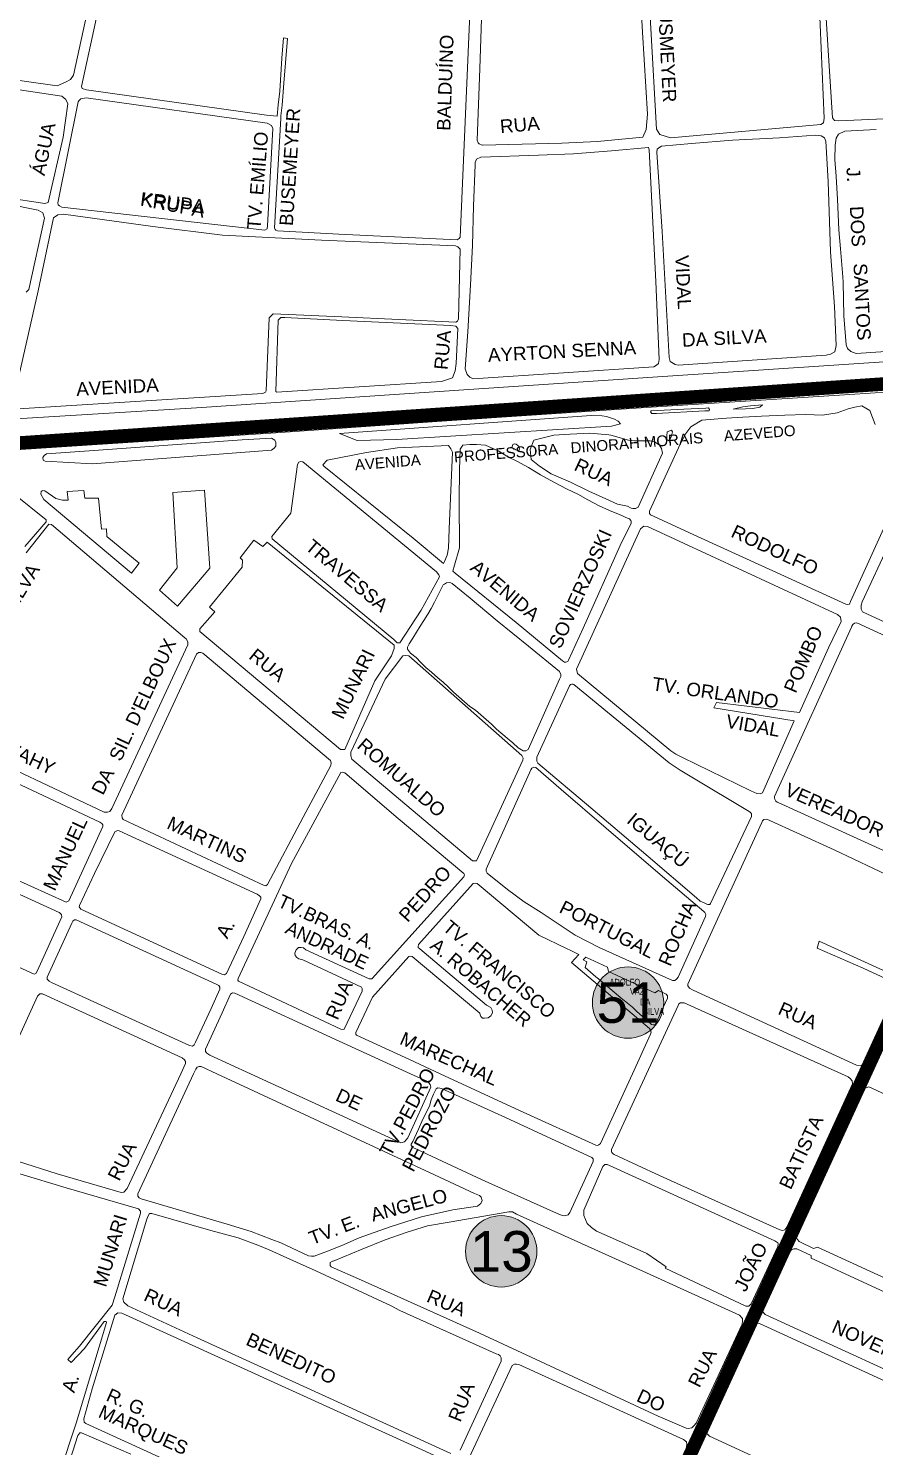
# Model space of a CAD drawing. Header units: millimetres. Extents: x 617885 to 663705, y 7172943 to 7234736.
# Drawn here: x 646977 to 647603, y 7183524 to 7184574 of the extents above; entities that cross this region are included whole.
import ezdxf
from ezdxf.enums import TextEntityAlignment as Align

# ---------------------------------------------------------------- set-up
doc = ezdxf.new("R2010")
doc.units = ezdxf.units.MM
doc.layers.add('BAIRROS', color=12, linetype='Continuous')
doc.layers.add('Equipamentos Públicos', color=171, linetype='Continuous')
doc.layers.add('TOP_VIAS 10.000', color=7, linetype='Continuous', lineweight=9)
doc.layers.add('VIAS', color=7, linetype='Continuous', lineweight=5)
doc.styles.add('LDUP', font='LDUP.SHX')
doc.styles.get("Standard").update_dxf_attribs({"font": 'arial.ttf'})

msp = doc.modelspace()

# ---------------------------------------------------------------- hatches: boundary and pattern name
at = {"layer": 'Equipamentos Públicos', "true_color": 0xb3b3ff}
h = msp.add_hatch(color=151, dxfattribs=at)
edge = h.paths.add_edge_path()
edge.add_arc((647420.8, 7183852.7), 26.4, 0, 360)
at = {"layer": 'Equipamentos Públicos', "true_color": 0xffff99}
h = msp.add_hatch(color=51, dxfattribs=at)
edge = h.paths.add_edge_path()
edge.add_arc((647327, 7183668.6), 26.4, 0, 360)

# ---------------------------------------------------------------- linework, layer by layer
at = {"layer": 'BAIRROS', "lineweight": 40, "ltscale": 0.3, "const_width": 10}
for points in [[(650023.2, 7184755.2), (648828.1, 7184425.8), (648736.5, 7184401.7), (648625.4, 7184374.7), (647837.5, 7184326), (646667, 7184246)], [(647338.6, 7183238.9), (647837.5, 7184326), (648625.4, 7184374.7), (648591.3, 7184288.4), (648446.9, 7183983), (648825.2, 7183808), (648825.2, 7183808), (648846.3, 7183787.4), (648932.3, 7183702.3), (648957.4, 7183675.6), (648789.6, 7183531.3), (648725.5, 7183477.1), (648609.8, 7183399.8), (648579.8, 7183378.7), (648494, 7183322.3), (648554.5, 7183300.8), (648182.7, 7182495), (647174.2, 7182961.9), (647236.6, 7183017.4), (647338.6, 7183238.9)], [(645885, 7184194), (646664.8, 7184245.9), (647837.5, 7184326), (647338.6, 7183238.9), (647115.2, 7183343.7), (647104.5, 7183329.7), (647096.4, 7183310.1), (647093.4, 7183293.3), (647096.9, 7183249.5), (647097.1, 7183232.2), (647095.1, 7183215.4), (647087.6, 7183204.8), (647082, 7183199.1), (647071, 7183193)]]:
    msp.add_lwpolyline(points, dxfattribs=at)
at = {"layer": 'Equipamentos Públicos', "color": 7, "lineweight": 5}
for centre in [(647420.8, 7183852.7), (647327, 7183668.6)]:
    msp.add_circle(centre, 26.4, dxfattribs=at)
at = {"layer": 'VIAS', "color": 253}
for points in [[(647569.6, 7184659.6), (647566.1, 7184658.3), (647563.9, 7184654.7), (647563.3, 7184650.5), (647563.3, 7184648.5), (647568.7, 7184561.1), (647572, 7184507.4), (647573.6, 7184505.5), (647576.9, 7184505.1), (647576.9, 7184505.1), (647665.7, 7184509.2), (647667.6, 7184509.7), (647668.5, 7184511), (647658.7, 7184663), (647657.4, 7184664.6), (647656.4, 7184665), (647654.2, 7184665.1)], [(647563.5, 7184502.4), (647565.4, 7184503.6), (647566, 7184507.2), (647562.2, 7184593.4), (647557.3, 7184655.9), (647555.7, 7184658.3), (647551.9, 7184660.1), (647436.1, 7184650.8), (647433.6, 7184648.2), (647441.8, 7184499.1), (647444.4, 7184495.1), (647452.2, 7184492.5)], [(647434.2, 7184498.7), (647435.2, 7184510.2), (647431.5, 7184570.7), (647427.3, 7184645), (647425.2, 7184648.2), (647421.6, 7184649.9), (647360.9, 7184646.8), (647317.6, 7184642.6), (647315.4, 7184641.3), (647314.3, 7184639.9), (647311.2, 7184543.9), (647309.3, 7184490.9), (647310, 7184488.8), (647310.7, 7184488.2), (647312.9, 7184487.1), (647313.1, 7184487.2), (647371.9, 7184488.6), (647398.2, 7184489.8), (647431.8, 7184493)], [(646917.5, 7184536), (646724.1, 7184562.4), (646600, 7184579.9), (646598.8, 7184580), (646586.8, 7184582), (646581.5, 7184580.7), (646580.7, 7184578.5), (646581.6, 7184574.3), (646598.9, 7184528.4), (646600, 7184528.2), (646604.8, 7184527.2), (646666.7, 7184515.2), (646888.5, 7184463.6), (646933.9, 7184454), (646959.9, 7184448.5), (646989.3, 7184444.1), (646991.7, 7184444.7), (647002.9, 7184493.1), (647006.3, 7184517.7), (647004.9, 7184520.9), (647001.8, 7184523.4)], [(647155.2, 7184359.5), (647158.3, 7184362.4), (647209.1, 7184360.1), (647293.3, 7184356.1), (647294.6, 7184356.9), (647295.3, 7184358.7), (647296.7, 7184410.2), (647294.9, 7184411.9), (647293.2, 7184412.7), (647194, 7184416.9), (647120.8, 7184420.7), (647069.3, 7184426.9), (647003.2, 7184436.1), (646998.9, 7184435.7), (646995.7, 7184433.5), (646984.3, 7184379.5), (646966, 7184297.7), (646966, 7184295.5), (646967.6, 7184293.1), (646969.8, 7184292), (647150.6, 7184303.5), (647152.5, 7184304.4), (647153.1, 7184305.5)], [(647292.8, 7184320.3), (647293.7, 7184325.7), (647294.9, 7184351.5), (647293.4, 7184353.2), (647289.8, 7184353.8), (647209.8, 7184357.5), (647167, 7184359.7), (647164, 7184359.6), (647162, 7184357.6), (647160.3, 7184305), (647161, 7184304.3), (647282.8, 7184312.2), (647290.9, 7184315)], [(647498.6, 7184291.8), (647505.7, 7184293.5), (647511.5, 7184294.3), (647520.2, 7184295.1), (647518.3, 7184293.4), (647513.2, 7184292.4), (647507.8, 7184292.1)], [(647452.9, 7184276.4), (647449.8, 7184275), (647449.5, 7184272.2), (647449.5, 7184269.4), (647450.9, 7184268.5), (647452.6, 7184270.8), (647452.9, 7184272.2), (647453.7, 7184275)], [(646990.5, 7184258.8), (647022.1, 7184261.1), (647135.2, 7184269.1), (647157, 7184270.4), (647159.5, 7184268.8), (647160.3, 7184267.2), (647160.3, 7184264.5), (647158.9, 7184263), (647157.1, 7184261.5), (647024.6, 7184251.3), (646989.5, 7184253.3), (646988.2, 7184254), (646987.9, 7184256.1), (646988.7, 7184257.6)], [(647422, 7184210.6), (647422.9, 7184209.5), (647423.1, 7184208.7), (647423.1, 7184207.5), (647415.1, 7184191), (647387.7, 7184129.8), (647376.8, 7184106.1), (647376.2, 7184105), (647374.8, 7184104.7), (647373.7, 7184104.7), (647372.3, 7184105.6), (647338, 7184133.9), (647292.9, 7184170.5), (647291.3, 7184171.9), (647292.4, 7184176.5), (647296.2, 7184189.1), (647295.8, 7184224.6), (647296, 7184246.9), (647296.7, 7184262.2), (647298.7, 7184265.1), (647303.8, 7184265.6), (647308.8, 7184265.6), (647315.3, 7184265.2), (647324.8, 7184261), (647332.3, 7184256.4), (647338.5, 7184253.3), (647347.2, 7184248.7), (647356.1, 7184243.3), (647365.8, 7184237.9), (647375.7, 7184232.7), (647383.7, 7184229), (647391.1, 7184224.8), (647399.4, 7184220.2), (647407.2, 7184216.8), (647415, 7184213.6), (647420.9, 7184210.9)], [(647336.6, 7184266.2), (647335.5, 7184265.6), (647334.9, 7184263.4), (647337.7, 7184261.7), (647340, 7184261.1), (647340.5, 7184262.5), (647340, 7184264.2), (647339.2, 7184265), (647338, 7184265.9)], [(647428.3, 7184219.3), (647426.3, 7184218.4), (647424.3, 7184218.2), (647423.2, 7184218.5), (647420.4, 7184220), (647413.1, 7184221.5), (647404.5, 7184225.5), (647391.9, 7184231.2), (647378.2, 7184237.8), (647363.9, 7184244), (647355.3, 7184249.7), (647349.2, 7184254.6), (647348.4, 7184261.9), (647351, 7184268.8), (647365.9, 7184272.6), (647377.9, 7184273.4), (647392.5, 7184274.1), (647406.6, 7184272.8), (647408.2, 7184272.5), (647421.1, 7184268.8), (647425.6, 7184268.5), (647437.1, 7184268.4), (647440.2, 7184267.8), (647444.1, 7184265.2), (647445.5, 7184262.7), (647446.3, 7184259.2)], [(647280.9, 7184169.2), (647279.1, 7184171.5), (647180.3, 7184252.8), (647178.7, 7184253.1), (647177.2, 7184252.6), (647176.3, 7184250.9), (647171.4, 7184214.8), (647157.2, 7184197.6), (647157.6, 7184195.8), (647247.5, 7184121.3), (647249.9, 7184119), (647251.9, 7184119), (647267.8, 7184143.1), (647281.3, 7184167.7)], [(647762.7, 7184180.2), (647763.3, 7184178.8), (647763.3, 7184178), (647762.9, 7184175.4), (647722.1, 7184085.8), (647720.6, 7184084.4), (647719.5, 7184084.4), (647718.1, 7184084.7), (647594.3, 7184141.9), (647593.2, 7184143.9), (647593.2, 7184145.5), (647593.2, 7184146.9), (647594.1, 7184149.2), (647634.1, 7184235.2), (647636.4, 7184237.1), (647638.6, 7184237.1), (647640.3, 7184236.5), (647759.9, 7184181.9)], [(646997.5, 7184225.6), (646989.3, 7184231.3), (646987.4, 7184231.6), (646987.4, 7184231.5), (646986.5, 7184230.9), (646986.4, 7184229), (646988.5, 7184224.9), (647053.4, 7184170.5), (647059.1, 7184177.9), (647035.1, 7184197.7), (647034.9, 7184203.2), (647031.3, 7184203.1), (647029.1, 7184226), (647018.9, 7184226), (647018.1, 7184231.6), (647005.8, 7184230.8), (647006.5, 7184224.5), (647002.3, 7184224.5)], [(647074.2, 7184158), (647087.5, 7184146.1), (647111.3, 7184174.1), (647107.5, 7184231.8), (647084, 7184230.1), (647087.2, 7184174.4)], [(647543.8, 7184061.3), (647484.2, 7184070.8), (647486.2, 7184074.7), (647547.6, 7184067.4), (647569.2, 7184115.3), (647578.4, 7184134.7), (647577.9, 7184137.8), (647575.8, 7184139.9), (647435.1, 7184204.9), (647432.4, 7184205.3), (647430.1, 7184203.2), (647382.7, 7184099.3), (647383.3, 7184096.1), (647452.5, 7184039.1), (647456.2, 7184036.5), (647461.2, 7184034), (647511.7, 7184009.4), (647516.2, 7184007.3), (647518.5, 7184007.1), (647520.2, 7184007.8), (647522.3, 7184012.4)], [(647247.7, 7184117.3), (647247.7, 7184114.7), (647245.7, 7184109.4), (647233.4, 7184090.9), (647211.2, 7184040), (647208, 7184040), (647104.1, 7184127.4), (647104.1, 7184129.3), (647115.1, 7184141.9), (647111.2, 7184145.2), (647135.4, 7184175), (647135.6, 7184180.2), (647133.8, 7184181.9), (647144, 7184194.8), (647150.7, 7184190.1), (647153.9, 7184193.5)], [(647529.1, 7184004.2), (647529.4, 7184003.1), (647530.2, 7184001.7), (647531.1, 7184001.1), (647531.9, 7184000.8), (647654.3, 7183945), (647655.5, 7183945), (647657.2, 7183946.1), (647658, 7183947.5), (647658.3, 7183948.1), (647715.5, 7184072.4), (647715.5, 7184074.3), (647714.7, 7184076), (647713.3, 7184076.9), (647590, 7184133.8), (647588.3, 7184133.5), (647587.2, 7184132.4), (647586.3, 7184131.3), (647586.1, 7184130.5), (647529.1, 7184005.3)], [(647154.1, 7183940), (647152.8, 7183939.2), (647151.7, 7183939.3), (647047.3, 7183988.1), (647046.5, 7183989.4), (647046.4, 7183991.3), (647101.6, 7184110.6), (647103, 7184111.7), (647104.8, 7184111.8), (647106.3, 7184111.2), (647200.7, 7184031.9), (647201.1, 7184030), (647200.8, 7184028.2), (647180.4, 7183989.9)], [(647343, 7184032.1), (647308.6, 7183957.5), (647305.8, 7183957.6), (647216.5, 7184032.9), (647215.6, 7184035.2), (647215.8, 7184038.1), (647241.2, 7184092.1), (647254.1, 7184109.2), (647256.1, 7184109.6), (647258.7, 7184109.2), (647342.2, 7184035.5), (647343.1, 7184033.6)], [(647378.3, 7184088), (647379.2, 7184088.3), (647380.3, 7184088.3), (647380.8, 7184088), (647451.3, 7184030.1), (647459.4, 7184024.7), (647468.1, 7184019.6), (647510.5, 7183994), (647511.4, 7183993.4), (647512.2, 7183992.3), (647512.2, 7183991.7), (647512.2, 7183990.3), (647481.9, 7183926.1), (647481.3, 7183925.3), (647479.9, 7183925.3), (647479.1, 7183925.6), (647477.1, 7183926.4), (647474.3, 7183927.8), (647471.5, 7183930.1), (647435.6, 7183960.7), (647393.2, 7183996.7), (647354, 7184029.9), (647353.4, 7184031.3), (647353.4, 7184033), (647353.4, 7184034.4), (647377.5, 7184087.2)], [(646897.9, 7183975.9), (646965.8, 7183944.8), (647005.2, 7183927), (647007, 7183928.1), (647032.2, 7183982.9), (647032.1, 7183984.2), (647031.4, 7183985.2), (647030.1, 7183986.1), (646925.5, 7184035.2), (646923.3, 7184035.2), (646921.1, 7184033.9), (646896.3, 7183981), (646896.7, 7183978.5), (646897.1, 7183977)], [(647299.4, 7183948.1), (647299.8, 7183947.1), (647299.2, 7183945.8), (647231.6, 7183870.4), (647231.2, 7183870.2), (647229.3, 7183870.3), (647182.3, 7183891.8), (647180.8, 7183893.1), (647179, 7183893.5), (647176.9, 7183893.4), (647175.2, 7183891.8), (647174.4, 7183889.2), (647174.5, 7183887.5), (647175.7, 7183886), (647177.3, 7183885), (647180.1, 7183884.4), (647223.7, 7183864), (647224.2, 7183863), (647224.1, 7183861.2), (647210.7, 7183833), (647209.9, 7183832.8), (647208.4, 7183832.9), (647132.7, 7183868.5), (647132.1, 7183869.2), (647132.3, 7183870.6), (647171.7, 7183955.6), (647208.4, 7184023), (647209.8, 7184023.1), (647211.3, 7184022.6), (647250.7, 7183989)], [(647315.8, 7183950.5), (647315.8, 7183950), (647316.1, 7183949.4), (647316.6, 7183948.5), (647331.7, 7183936.4), (647343.9, 7183927.3), (647356.5, 7183919.3), (647381.6, 7183902.5), (647399.5, 7183893.4), (647453.7, 7183869.1), (647455.4, 7183869.1), (647456.8, 7183870.2), (647457.9, 7183871.6), (647478.2, 7183916.5), (647478.3, 7183917.9), (647477.7, 7183919.3), (647476.9, 7183920.2), (647446.2, 7183946), (647404.7, 7183981.7), (647371.3, 7184010.3), (647352.7, 7184026.7), (647351.2, 7184027), (647349.6, 7184026.2), (647349, 7184024.8), (647315.8, 7183951.4)], [(647149.1, 7183929.5), (647149.1, 7183930.8), (647148.2, 7183931.8), (647146.4, 7183932.8), (647044.4, 7183979.9), (647043.1, 7183980), (647041, 7183979), (647026.1, 7183948.1), (647015, 7183924.6), (647014.8, 7183923.5), (647016, 7183921.9), (647120.2, 7183873.6), (647122.2, 7183873.3), (647123.7, 7183874.1), (647136.5, 7183901.5)], [(646869.5, 7183926.4), (646870.2, 7183924.6), (646981.5, 7183873.8), (646982.6, 7183874.2), (646983.7, 7183876), (647001.9, 7183916.1), (647001.7, 7183917.5), (647000.9, 7183918.6), (646999.8, 7183919.4), (646961.7, 7183936.9), (646894.3, 7183967.6), (646891, 7183967.9), (646888.6, 7183966.9), (646869.4, 7183927.2)], [(647384.3, 7183888.2), (647378.4, 7183891.1), (647375.3, 7183892.8), (647354.9, 7183902.5), (647309.3, 7183940.8), (647307.9, 7183941.1), (647306.2, 7183940.8), (647265.9, 7183895.7), (647265.6, 7183894.3), (647265.6, 7183893.5), (647266.8, 7183892.4), (647316.1, 7183850.7), (647319.4, 7183849), (647320.2, 7183847), (647320.5, 7183845.1), (647319.4, 7183842.8), (647317.4, 7183841.4), (647314.6, 7183841.2), (647313.2, 7183841.2), (647311.8, 7183842.3), (647311.5, 7183843.7), (647311.2, 7183844.9), (647261.1, 7183886.8), (647259.7, 7183887.1), (647258.6, 7183886.8), (647231.7, 7183856.8), (647219.4, 7183830.5), (647219.3, 7183829.4), (647219.9, 7183828.6), (647259, 7183810.6), (647281.9, 7183800), (647340.6, 7183772.8), (647397.1, 7183747.1), (647398.2, 7183746.8), (647399.3, 7183747.3), (647400.5, 7183748.5), (647424, 7183800), (647437.4, 7183829.2), (647437.9, 7183830.8), (647437.4, 7183832.2), (647436.6, 7183833.4), (647378.9, 7183882.4)], [(647118.7, 7183862.6), (647118.7, 7183864), (647118.1, 7183865.3), (647116.6, 7183866), (647012.6, 7183913.9), (647011.2, 7183913.8), (647010.1, 7183913), (647009.4, 7183911.4), (646991, 7183871.5), (646991, 7183870.1), (646992.5, 7183868.6), (646994.3, 7183867.6), (647096.4, 7183821), (647098.6, 7183820.5), (647099.9, 7183821.4), (647100.8, 7183823.3), (647112.5, 7183848.4)], [(647405.5, 7183878.8), (647406.3, 7183875.7), (647440.7, 7183860), (647443.3, 7183861.6), (647449.1, 7183858.8), (647450, 7183857.6), (647449.9, 7183856.5), (647449.9, 7183856), (647441.1, 7183836.7), (647440.2, 7183836.1), (647439.4, 7183836.1), (647438.2, 7183836.5), (647437.7, 7183837), (647427.4, 7183846.1), (647424.1, 7183849.2), (647419.3, 7183853.2), (647415.4, 7183856.3), (647399, 7183870.2), (647397.1, 7183871.8), (647389, 7183878.7), (647390.4, 7183882.8), (647387.6, 7183884.3), (647389.6, 7183886.2)], [(646985.7, 7183859.1), (646984, 7183857.5), (646957.8, 7183800), (646934.5, 7183748.9), (646935.3, 7183746.4), (646936.5, 7183745.2), (646938.5, 7183744.2), (646969.2, 7183735.4), (646998.4, 7183726), (647045.7, 7183712.2), (647045.7, 7183712.1), (647047.7, 7183712.5), (647050.2, 7183715.1), (647089.9, 7183800), (647093.4, 7183807.5), (647093.5, 7183809.2), (647092.7, 7183810.3), (647090.8, 7183811.8), (646987.5, 7183859.2)], [(647128.1, 7183859.9), (647126.8, 7183858.9), (647120.4, 7183845), (647108.2, 7183818.3), (647108.2, 7183816.5), (647109.2, 7183815.3), (647111.4, 7183813.8), (647141.5, 7183800), (647252.7, 7183748.9), (647255.5, 7183749.6), (647257.9, 7183752.6), (647274.9, 7183790), (647274.5, 7183792), (647273.5, 7183793.4), (647271.5, 7183794.7), (647259.8, 7183800), (647207, 7183824.1), (647129.8, 7183859.7)], [(647459.7, 7183852.5), (647458.3, 7183851.7), (647457.8, 7183850.6), (647434.4, 7183800), (647408.6, 7183743.9), (647408.6, 7183742.5), (647408.8, 7183741.7), (647409.7, 7183740.8), (647410.5, 7183740.2), (647444.6, 7183724.5), (647533.2, 7183684.5), (647535.2, 7183683.9), (647536.9, 7183684.4), (647538.3, 7183686.4), (647586.9, 7183792.5), (647586.6, 7183794.7), (647585.2, 7183796.4), (647583.6, 7183797.8), (647578.8, 7183800), (647462.3, 7183852.5)], [(647105, 7183805.4), (647116.6, 7183800), (647277.7, 7183725.3), (647307.3, 7183711.5), (647310.9, 7183710), (647312.1, 7183708.6), (647312.9, 7183706.2), (647311.9, 7183704.1), (647309.5, 7183702.1), (647291.2, 7183699.2), (647268.1, 7183694.2), (647244.7, 7183686.8), (647222, 7183678.5), (647209.1, 7183672.9), (647198.5, 7183668.8), (647192.6, 7183666.4), (647188.6, 7183665.1), (647186.7, 7183664.9), (647184.3, 7183665.2), (647163.8, 7183674.9), (647157.3, 7183677.4), (647141.9, 7183683.2), (647124.1, 7183688.8), (647103.2, 7183694.8), (647060.7, 7183707.5), (647059, 7183708.3), (647058.1, 7183709.5), (647058.1, 7183711.2), (647099.4, 7183800), (647101, 7183803.3), (647102, 7183804.8), (647103.6, 7183805.5)], [(647545.5, 7183679.9), (647545.5, 7183678.8), (647546.3, 7183677.3), (647547.4, 7183675.9), (647558.1, 7183670.8), (647560.9, 7183671.6), (647679.8, 7183617.1), (647680.2, 7183615.3), (647691.1, 7183610.4), (647693, 7183610.5), (647695.2, 7183611), (647697.2, 7183612.5), (647699.7, 7183617.1), (647698.8, 7183618.8), (647745.5, 7183717.8), (647742.6, 7183724.1), (647598.9, 7183790.4), (647595, 7183788.8)], [(647510.2, 7183628.1), (647511.3, 7183629.2), (647511.9, 7183629.8), (647531.6, 7183672.2), (647531.9, 7183674.2), (647531.6, 7183675), (647529.4, 7183676.4), (647407.2, 7183732.2), (647405.3, 7183732.8), (647403.6, 7183732.8), (647402.5, 7183731.7), (647402.2, 7183731.4), (647388.2, 7183699), (647388.1, 7183695.1), (647390.6, 7183689.2), (647393.7, 7183686.3), (647397.6, 7183683.5), (647404.8, 7183680.4), (647434.8, 7183666.9), (647449, 7183657.2), (647448.4, 7183656.1), (647507.9, 7183628.1)], [(647516.2, 7183615.4), (647514.2, 7183614), (647478.5, 7183535.3), (647479.1, 7183533.9), (647481, 7183531.9), (647624.9, 7183465.5), (647627.2, 7183465.5), (647629.2, 7183466.9), (647664.9, 7183544.2), (647665.2, 7183546.2), (647664.1, 7183547.9), (647662.1, 7183549), (647518.2, 7183615.1)], [(647464.1, 7183527.6), (647464.4, 7183525.6), (647463.8, 7183522.8), (647434.1, 7183458.6), (647432.4, 7183456.6), (647430.4, 7183456.6), (647428.2, 7183457.2), (647305.2, 7183513.6), (647303.8, 7183514.7), (647303.8, 7183516.4), (647304.7, 7183518.9), (647335, 7183584.2), (647336.7, 7183585.1), (647338.4, 7183585.1), (647340.1, 7183584.8), (647461.9, 7183529.3)]]:
    msp.add_lwpolyline(points, close=True, dxfattribs=at)
for points in [[(646678.8, 7184574.1), (646747.3, 7184565.1), (646812.5, 7184557.3), (646918, 7184542.5), (646998.5, 7184531.2), (647004.6, 7184533.9), (647008.3, 7184535.7), (647010.4, 7184539), (647036.2, 7184657)], [(647043.9, 7184656.6), (647016.4, 7184530.7), (647016.9, 7184529.1), (647020.2, 7184528.2), (647153.4, 7184509.5), (647161.1, 7184508.7), (647162, 7184517), (647163.1, 7184527.2), (647164.6, 7184551.6), (647165.8, 7184566.6), (647168.8, 7184566.2), (647167.3, 7184548.2), (647166.1, 7184533.1), (647165, 7184516.7), (647164, 7184509), (647163.8, 7184507)], [(647163.8, 7184507), (647159.3, 7184425.9), (647159.7, 7184424.8), (647160.2, 7184424.2), (647161.4, 7184423.9), (647206.8, 7184421.4), (647294.4, 7184417.1), (647295.8, 7184418.2), (647296.6, 7184419.2), (647306.3, 7184641.5)], [(646603.1, 7184514.4), (646605.2, 7184518.9), (646609.6, 7184521), (646662.4, 7184511.9), (646887.8, 7184458.5), (646984.3, 7184439.2), (646987.9, 7184437.1), (646989.1, 7184433.2)], [(647152.2, 7184424.3), (647001.8, 7184441.2), (647000.2, 7184442.2), (646999.2, 7184443), (646999, 7184444.6), (647014, 7184519.3), (647014.4, 7184520.1), (647016, 7184521.4), (647020, 7184522.2), (647153.9, 7184503.5), (647157, 7184501.8), (647157.9, 7184499.5), (647154.1, 7184427.5), (647153.7, 7184425.2), (647152.2, 7184424.3)], [(647604.4, 7184498.8), (647581.1, 7184497.6), (647576.6, 7184495.4), (647574.7, 7184492.3), (647574, 7184487.3), (647573.9, 7184476.7), (647574.7, 7184464), (647575.9, 7184447.2), (647576.9, 7184424.5), (647578.1, 7184410.4), (647579.7, 7184389.7), (647579.9, 7184385.9), (647580.5, 7184360.8), (647582.3, 7184339.5), (647583.1, 7184336.7), (647585.6, 7184334.4), (647589.5, 7184333), (647673.8, 7184338.6)], [(647435.8, 7184485.4), (647435.9, 7184485.4), (647436.5, 7184483.8), (647441.4, 7184386.4), (647443.8, 7184328.5), (647443.4, 7184325.6), (647441.9, 7184324.4), (647439.9, 7184323.2), (647306.3, 7184314.2), (647303.8, 7184315.6), (647301.8, 7184317.6), (647300.2, 7184321.6), (647302.4, 7184349), (647304.3, 7184383.8), (647305.7, 7184412.9), (647306.5, 7184442.1), (647307.7, 7184472.6), (647307.7, 7184474.3), (647308.8, 7184476.8), (647311.9, 7184478.2), (647354.6, 7184479.8), (647380.4, 7184480.7), (647408.5, 7184482.9), (647435.9, 7184485.4)], [(647457.8, 7184324.4), (647455.8, 7184325), (647451.9, 7184327), (647451.3, 7184330.1), (647446.1, 7184423.4), (647442, 7184482.1), (647442.4, 7184484.3), (647444.4, 7184485.6), (647445.5, 7184486.4), (647467.7, 7184488.5), (647498, 7184490.8), (647532.8, 7184492.5), (647559.5, 7184494.5), (647561.5, 7184494.4), (647563.7, 7184494.1), (647566.2, 7184492.7), (647567.1, 7184490.2), (647568.8, 7184460.2), (647570.6, 7184408.3), (647573.6, 7184367.9), (647574.7, 7184339), (647573.8, 7184334.2), (647570.7, 7184332.6), (647567.4, 7184331.8), (647457.8, 7184324.4)], [(646989.1, 7184433.2), (646977.4, 7184380.5), (646975.6, 7184378.3)], [(647625, 7184327.9), (647524.8, 7184321.3), (647446.6, 7184316.1), (647302.9, 7184306.3), (647101.6, 7184292.8), (646878.9, 7184279.2), (646716.4, 7184268.7), (646711.6, 7184268.3), (646707.9, 7184267.6), (646703.8, 7184265.3), (646701.4, 7184263.5), (646698.9, 7184261.2), (646697.5, 7184258.8), (646697.3, 7184256.8)], [(646697.3, 7184256.8), (646698.4, 7184255.3), (646700.8, 7184254.6), (646712.3, 7184255.3), (646781.2, 7184258.8), (646848.7, 7184263.8), (646939.3, 7184269.5), (647073.5, 7184278.2), (647219.1, 7184288.2), (647317.3, 7184294.7), (647464.8, 7184304.3), (647669.2, 7184317.7)], [(647207.3, 7184273.9), (647220.5, 7184268.7), (647249.7, 7184269.3), (647408.5, 7184279.3), (647415.2, 7184281), (647413.5, 7184283), (647410.9, 7184284.5), (647405, 7184286.3), (647401.7, 7184287), (647393.6, 7184287.2), (647207.3, 7184273.9)], [(647610, 7184203.7), (647585.4, 7184149.5), (647584.6, 7184147.5), (647583.1, 7184147.3), (647582, 7184147.5), (647539.2, 7184167), (647472.2, 7184197.6), (647437.5, 7184213.6), (647436.7, 7184214.7), (647436.7, 7184215.8), (647436.7, 7184216.4), (647451, 7184247.7), (647459.6, 7184266.4), (647463.5, 7184273.7), (647467.2, 7184278.8), (647475.4, 7184283.7), (647493.7, 7184285.2), (647505.7, 7184286), (647519.5, 7184286.7), (647536.9, 7184287.4), (647552.3, 7184287.8), (647564.7, 7184287.4), (647575.6, 7184289), (647583.8, 7184292), (647588.6, 7184293.4), (647593.9, 7184294.2), (647599.8, 7184290.8), (647603.6, 7184280.6)], [(647437.9, 7184290.7), (647462.2, 7184291.8), (647478.3, 7184292.6), (647480.4, 7184292.7), (647481.1, 7184291.5), (647480.8, 7184290.7), (647477.7, 7184290.7), (647441.9, 7184288.6), (647438.3, 7184288.6), (647437.4, 7184289.9), (647437.9, 7184290.7)], [(647284.3, 7184177.7), (647261.9, 7184196.3), (647195.8, 7184249.6), (647195.1, 7184250.7), (647198.3, 7184254), (647227.3, 7184259.8), (647250.3, 7184263.3), (647288.1, 7184264.9), (647289.8, 7184262.4), (647291, 7184259.9), (647288.5, 7184203.3), (647288, 7184188.9), (647287, 7184183.9), (647285.1, 7184179.2), (647284.3, 7184177.7)], [(646966.3, 7184229.2), (646990.3, 7184209.9), (646990.2, 7184208.4), (646974.6, 7184190.3)], [(646975.6, 7184185.5), (646992.2, 7184206.8), (646994.3, 7184206.5), (647093, 7184122.5), (647094.1, 7184121.5), (647095.1, 7184119.4), (647095.1, 7184117.5), (647038.9, 7183996.4), (647037.5, 7183994.1), (647035.6, 7183993.5), (647033.1, 7183993.7), (646926.7, 7184043.8)], [(647323.6, 7184055.1), (647331.4, 7184048.3), (647335.6, 7184044.9), (647339.5, 7184041.2), (647343.1, 7184039), (647343.4, 7184039.1), (647345.1, 7184039.1), (647346.8, 7184039.9), (647370.2, 7184092.1), (647371.1, 7184094.1), (647371.1, 7184095.5), (647370, 7184097.8), (647347.1, 7184116.5), (647324, 7184135.2), (647303.9, 7184151.9), (647290.8, 7184162.7), (647289.7, 7184163.2), (647288.9, 7184163.5), (647286.6, 7184163.3), (647285, 7184162.3), (647284.1, 7184161.8), (647282.1, 7184157.8), (647279.8, 7184153.4), (647277.5, 7184148.9), (647275.2, 7184144.4), (647272.7, 7184140), (647269.8, 7184135.5), (647267, 7184131.3), (647264.2, 7184126.9), (647261.6, 7184122.4), (647258.8, 7184118.2), (647257.6, 7184115.7), (647257.6, 7184114.3), (647259.8, 7184111.2), (647264, 7184108.1), (647267.6, 7184104.4), (647271.2, 7184100.7), (647275.4, 7184097.3), (647280.2, 7184093.1), (647284.1, 7184089.7), (647287.9, 7184086), (647291.6, 7184082.3), (647295.7, 7184078.9), (647299.9, 7184075.2), (647303.8, 7184071.8), (647308, 7184069)], [(647308, 7184069), (647311.9, 7184065.6), (647315.8, 7184062.2), (647319.7, 7184058.8), (647323.6, 7184055.1)], [(647646.1, 7183931.3), (647573.4, 7183965.6), (647523.4, 7183988.5), (647521.4, 7183988.2), (647520.3, 7183987.1), (647519.7, 7183986), (647488.3, 7183917.2), (647465.1, 7183866.4), (647465.1, 7183865), (647466.2, 7183863.3), (647469, 7183861.8), (647589.8, 7183806.4), (647593.1, 7183805.8), (647594.5, 7183806.9), (647595.7, 7183809.2), (647619.7, 7183863.6)], [(647617.8, 7183867.6), (647594.9, 7183878.2), (647560.7, 7183893), (647562.2, 7183898.1), (647621.2, 7183871.2)], [(647261.2, 7183745.6), (647312.9, 7183721.6), (647370.2, 7183695.8), (647372.4, 7183695.2), (647374.1, 7183694.9), (647376.6, 7183695.5), (647377.8, 7183697.4), (647394.9, 7183735.1), (647394.9, 7183736.3), (647394.9, 7183737.1), (647394.1, 7183738), (647330.1, 7183767.7), (647282.9, 7183789.2), (647281.5, 7183789.4), (647280.1, 7183789.5), (647278.9, 7183788.9), (647276.9, 7183785), (647275.2, 7183780.8), (647273.8, 7183776), (647268.9, 7183766.3), (647265.8, 7183759), (647262.9, 7183752.6), (647261.5, 7183749.8), (647260.4, 7183747.8), (647260.3, 7183747), (647261.2, 7183745.9)], [(646988.2, 7183467.7), (647012.4, 7183541.4), (647035, 7183616), (647034.6, 7183616.7), (647033.2, 7183616.6), (647018.6, 7183596.7), (647008.9, 7183586.3), (647006.3, 7183588.5), (647009.2, 7183592.1), (647014.9, 7183598.5), (647039.1, 7183628.7), (647041.2, 7183635), (647060.2, 7183696.8), (647060.1, 7183698.3), (647058.5, 7183700), (647005.1, 7183715.6), (646936.2, 7183736.3)], [(647200.4, 7183660.3), (647200.4, 7183658.1), (647201.2, 7183657.2), (647223.5, 7183647.2), (647310.8, 7183608), (647443.2, 7183546.5), (647463.7, 7183537.7), (647465.3, 7183537.4), (647467.9, 7183537.9), (647469.8, 7183539.6), (647471.3, 7183541.5), (647505.3, 7183614.7), (647505.6, 7183617.2), (647505.6, 7183618.9), (647503.4, 7183621.4), (647431.8, 7183653.8), (647338.2, 7183696.1), (647335.4, 7183697.8)], [(647335.4, 7183697.8), (647332.6, 7183697.8), (647288.5, 7183690.1), (647272.5, 7183687.5), (647256.7, 7183682.5), (647241, 7183677.1), (647224.1, 7183670.2), (647202.7, 7183661.4), (647202.1, 7183661.2), (647200.4, 7183660.3)], [(647289.6, 7183519), (647102, 7183604.6), (647050.6, 7183628.2), (647047.7, 7183631.1), (647047, 7183633.5), (647064.8, 7183692.5), (647065.7, 7183694.9), (647066.7, 7183696.5), (647068.5, 7183696.7), (647112.1, 7183684.1), (647132.4, 7183678.6), (647147, 7183673.2), (647155.4, 7183669.6), (647168.3, 7183663.9), (647182.6, 7183657.4), (647189.9, 7183654.1), (647245.6, 7183628.2), (647252, 7183624.8), (647323.3, 7183592.8), (647325, 7183592.2), (647326.1, 7183591.3), (647326.9, 7183589.9), (647326.9, 7183587.4), (647296.6, 7183521.5)], [(647290.6, 7183511.5), (647046.3, 7183622.9), (647043.3, 7183623.1), (647041.1, 7183621.4), (647024.4, 7183566.8), (647018.1, 7183544.7), (647018.4, 7183542.2), (647019.7, 7183541.1), (647093.6, 7183507.4)], [(647053, 7183518.4), (647016.5, 7183534.3), (647015.3, 7183534.2), (647013.8, 7183532.3), (646991.4, 7183461.9)]]:
    msp.add_lwpolyline(points, dxfattribs=at)
at = {"layer": 'VIAS', "color": 253, "flags": 128}
for points in [[(646293, 7184217.4), (646314.6, 7184218.9), (646315.5, 7184218.9), (646344, 7184220.8), (646412.2, 7184225.3), (646465.5, 7184229.2), (646531, 7184233.8), (646600, 7184238.2), (646673.9, 7184243.2), (646680.5, 7184243.5), (646895.8, 7184257), (647160.3, 7184274.4), (647279.3, 7184282.8), (647434.3, 7184293.1), (647584.8, 7184302.7), (647780.5, 7184315.5), (647903.4, 7184323.8), (647909.7, 7184324.2), (647940.8, 7184326.1), (648035.1, 7184331.7), (648200, 7184343.1)], [(646290.4, 7184224.6), (646311.5, 7184225.9), (646317.6, 7184226.3), (646364.8, 7184229.7), (646420.3, 7184233.1), (646468.9, 7184236.8), (646496.3, 7184238.8), (646530.5, 7184240.6), (646540.9, 7184241.2), (646600, 7184244.8), (646673, 7184249.1), (646681, 7184249.7), (646785.9, 7184256.9), (646892.9, 7184263.9), (647002, 7184270.7), (647160, 7184281.2), (647275.5, 7184289.3), (647358.3, 7184294.7), (647528.1, 7184306), (647695.4, 7184316.6)]]:
    msp.add_lwpolyline(points, dxfattribs=at)
msp.add_lwpolyline([(647680.8, 7183606.1), (647556.2, 7183663.6), (647556.2, 7183665.5), (647545.6, 7183670.4), (647543.6, 7183670.4), (647541.7, 7183669.6), (647540.5, 7183668.2), (647520, 7183625.2), (647520.2, 7183624.1), (647522.2, 7183621.8), (647667.5, 7183555.2), (647669.8, 7183555.2), (647671.2, 7183556.2), (647685.4, 7183589.8), (647687.4, 7183590.1), (647691.2, 7183598.4), (647691.2, 7183600.7), (647690.1, 7183602.9), (647688.4, 7183604.6), (647683.7, 7183606.9)], close=True, dxfattribs=at)

# ---------------------------------------------------------------- texts
at = {"layer": 'Equipamentos Públicos', "color": 7}
for s, p in [('51', (647420.8, 7183852.7)), ('13', (647327, 7183668.6))]:
    msp.add_text(s, height=30, dxfattribs=at).set_placement(p, align=Align.MIDDLE_CENTER)
at = {"layer": 'Equipamentos Públicos', "color": 7, "style": 'LDUP', "width": 0.69}
for s, p in [('ADOLFO', (647407.1, 7183865.3)), ('VAZ', (647422.2, 7183858.5)), ('DA', (647429.8, 7183850.6)), ('SILVA', (647431.9, 7183843.6))]:
    msp.add_text(s, height=5, dxfattribs=at).set_placement(p)
at = {"layer": 'TOP_VIAS 10.000', "color": 251, "style": 'LDUP', "width": 1.04}
for s, height, rotation, p in [('BUSMEYER', 10, 273, (647442.6, 7184596.5)), ('BALDUÍNO', 10, 88, (647289.3, 7184497.7)), ('BUSEMEYER', 10, 86.359, (647172.8, 7184427.2)), ('RUA', 10, 5, (647326.5, 7184496)), ('ÁGUA', 10, 78, (646989.1, 7184464.1)), ('TV. EMÍLIO', 10, 85.4254, (647148.8, 7184424.4)), ('J.', 10, 273, (647582.4, 7184470.5)), ('KRUPA', 10, 353, (647059.5, 7184442.6)), ('KRUPA', 10, 349, (647059.5, 7184442.6)), ('DOS', 10, 273, (647584.9, 7184441.9)), ('VIDAL', 10, 273, (647455.7, 7184405.5)), ('SANTOS', 10, 273, (647587.6, 7184399.6)), ('RUA', 10, 85, (647287.3, 7184320.6)), ('DA SILVA', 10, 3, (647461, 7184337.9)), ('AYRTON SENNA', 10, 3, (647317.4, 7184326.8)), ('AVENIDA', 10, 3, (647012.8, 7184301.6)), ('AVENIDA        PROFESSORA   DINORAH MORAIS     AZEVEDO', 8, 4.4861, (647219, 7184246.6)), ('RUA', 10, 335, (647380.1, 7184247)), ('SOVIERZOSKI', 10, 66, (647370.9, 7184113.8)), ('RODOLFO', 10, 335, (647496.2, 7184197.7)), ('TRAVESSA', 10, 320, (647181.2, 7184188.7)), ('SILVA', 10, 59, (646965.8, 7184139.6)), ('AVENIDA', 10, 320, (647303.3, 7184173.3)), ('POMBO', 10, 67, (647544.9, 7184081)), ("SIL. D'ELBOUX", 10, 65, (647045.5, 7184030.5)), ('RUA', 10, 321, (647139.5, 7184107.8)), ('MUNARI', 10, 64, (647209.9, 7184061.6)), ('TV. ORLANDO', 10, 351.8301, (647438.1, 7184083.8)), ('VIDAL', 10, 350.0243, (647492.7, 7184056.2)), ('IVAHY', 10, 335, (646956.1, 7184038.5)), ('ROMUALDO', 10, 319, (647219.6, 7184041.8)), ('DA', 10, 63, (647032.3, 7184005.5)), ('VEREADOR', 10, 336, (647535.9, 7184006.5)), ('IGUAÇÚ', 10, 320, (647419.1, 7183986.3)), ('MANUEL', 10, 65, (646996.7, 7183934.6)), ('MARTINS', 10, 335, (647078.8, 7183981.9)), ('PEDRO', 10, 48, (647257.7, 7183911.5)), ('PORTUGAL', 10, 333, (647369.1, 7183919.8)), ('ROCHA', 10, 67, (647452.1, 7183878.8)), ('A.', 10, 62, (647124.3, 7183899.3)), ('RUA', 10, 67, (647205.9, 7183839.1)), ('RUA', 10, 336, (647531, 7183844.5)), ('MARECHAL', 10, 336, (647251.1, 7183822.3)), ('TV.PEDRO', 10, 62, (647245.2, 7183738)), ('DE', 10, 335, (647203.6, 7183780.5)), ('PEDROZO', 10, 62, (647261.9, 7183726.6)), ('BATISTA', 10, 65, (647541.2, 7183713.6)), ('RUA', 10, 63, (647044.3, 7183719.9)), ('ANGELO', 10, 15, (647232, 7183690.5)), ('MUNARI', 10, 73, (647034.5, 7183641.5)), ('TV. E.', 10, 21, (647187.1, 7183673.2)), ('JOÃO', 10, 64, (647507.8, 7183637.9)), ('RUA', 10, 335, (647061.7, 7183632.6)), ('RUA', 10, 337, (647271, 7183631.6)), ('NOVEMBRO', 10, 336, (647570.7, 7183609.1)), ('BENEDITO', 10, 335, (647137.3, 7183599.8)), ('RUA', 10, 63, (647473.6, 7183567)), ('A.', 10, 73, (647011.1, 7183563.3)), ('R. G.', 10, 336, (647033.9, 7183558.5)), ('RUA', 10, 68, (647296.7, 7183541.6)), ('DO', 10, 335, (647426.3, 7183558.1)), ('MARQUES', 10, 336, (647028.1, 7183546.2))]:
    msp.add_text(s, height=height, rotation=rotation, dxfattribs=at).set_placement(p)
at = {"layer": 'TOP_VIAS 10.000', "color": 251, "style": 'LDUP'}
for s, rotation, p in [('TV.BRAS. A.', 334.9373, (647160.8, 7183924.1)), ('ANDRADE', 334.9373, (647166.4, 7183904.4)), ('TV. FRANCISCO', 319.6937, (647283, 7183906.9)), ('A. ROBACHER', 319.6937, (647273.6, 7183893.5))]:
    msp.add_text(s, height=10, rotation=rotation, dxfattribs=at).set_placement(p)

doc.saveas('drawing.dxf')
